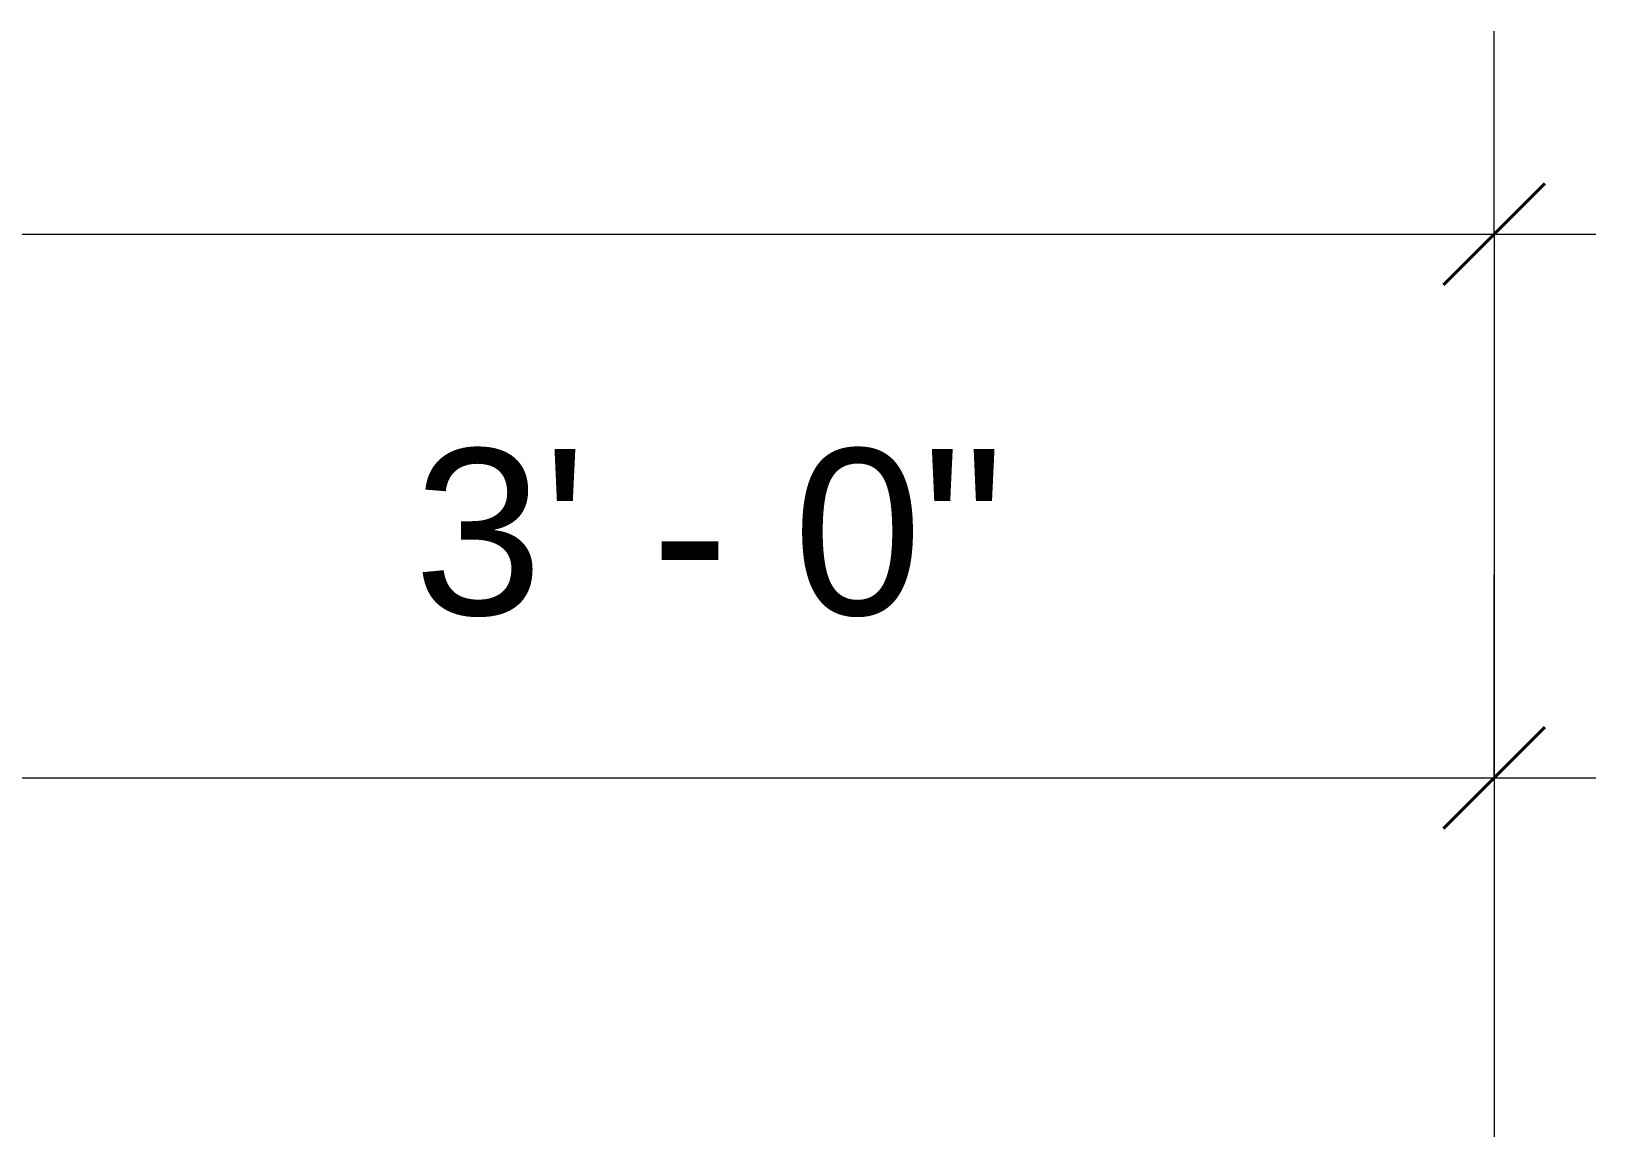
# Model space of a CAD drawing. Header units: inches. Extents: x -6061 to 13621, y -296 to 7483.
# Drawn here: x -5654.12 to -5619.56, y -89.57 to -65.14 of the extents above; entities that cross this region are included whole.
import ezdxf

# ---------------------------------------------------------------- set-up
doc = ezdxf.new("R2010")
doc.units = ezdxf.units.IN
doc.header["$MEASUREMENT"] = 0
doc.layers.get('0').update_dxf_attribs({"linetype": 'CONTINUOUS'})
doc.styles.add('Arial$001H0', font='arial.ttf')

msp = doc.modelspace()

# ---------------------------------------------------------------- linework, layer by layer
at = {"color": 7, "linetype": 'Continuous', "lineweight": 9, "true_color": 0x000007}
for p, q in [((-5621.8023, -69.62986), (-5621.8023, -65.1448)), ((-5724.6385, -69.62986), (-5619.55976, -69.62986)), ((-5621.8023, -69.62986), (-5621.8023, -89.5724)), ((-5621.8023, -81.64344), (-5621.8023, -77.15837)), ((-5660.08556, -81.64344), (-5619.55976, -81.64344)), ((-5621.8023, -81.64344), (-5621.8023, -89.5724))]:
    msp.add_line(p, q, dxfattribs=at)
at = {"color": 7, "linetype": 'Continuous', "lineweight": 40, "true_color": 0x000007}
for p, q in [((-5621.8023, -69.62986), (-5620.68103, -68.5086)), ((-5621.8023, -69.62986), (-5622.92357, -70.75113)), ((-5621.8023, -81.64344), (-5620.68103, -80.52217)), ((-5621.8023, -81.64344), (-5622.92357, -82.76471))]:
    msp.add_line(p, q, dxfattribs=at)

# ---------------------------------------------------------------- texts
at = {"color": 7, "true_color": 0x000007, "style": 'Arial$001H0'}
msp.add_text('3\' - 0"', height=3.667117, dxfattribs=at).set_placement((-5645.66944, -78.03945))

doc.saveas('drawing.dxf')
